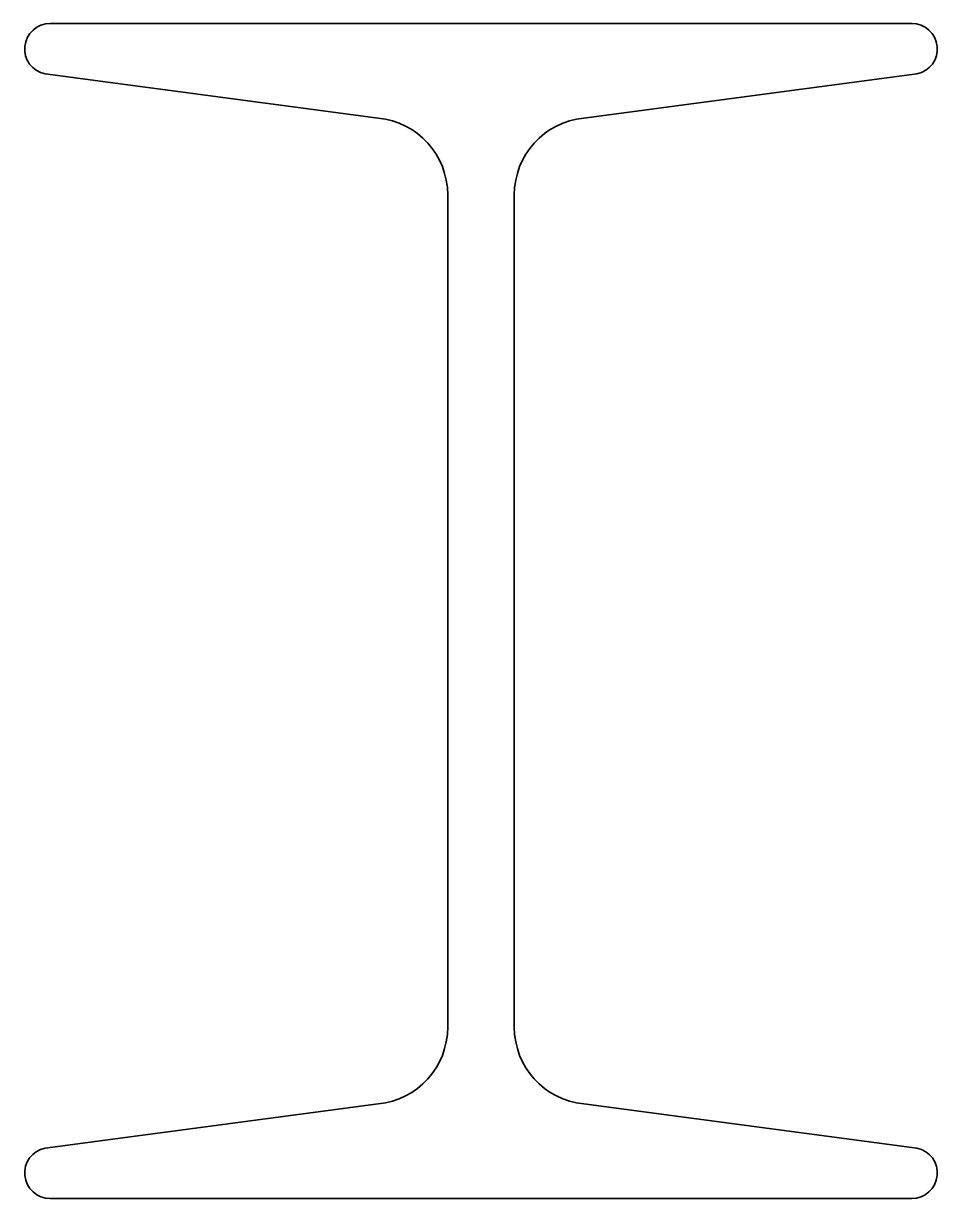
# Model space of a CAD drawing. Header units: millimetres. Extents: x -29.7 to 29.7, y 0 to 76.2.
import ezdxf

# ---------------------------------------------------------------- set-up
doc = ezdxf.new("R2010")
doc.units = ezdxf.units.MM

# ---------------------------------------------------------------- blocks, each defined once
blk = doc.blocks.new("I3''59.18")
at = {"lineweight": 35}
for p, q in [((0, 76.2), (-27.94, 76.2)), ((27.94, 76.2), (0, 76.2)), ((-28.269, 72.933), (-6.671, 70.066)), ((6.671, 70.066), (28.269, 72.933)), ((-2.16, 65.09), (-2.16, 11.11)), ((2.16, 11.11), (2.16, 65.09)), ((-6.671, 6.134), (-28.269, 3.267)), ((28.269, 3.267), (6.671, 6.134)), ((-27.94, 0), (0, 0)), ((0, 0), (27.94, 0))]:
    blk.add_line(p, q, dxfattribs=at)
for centre, radius, start, end in [((-27.94, 74.55), 1.65, 90, 258.50219), ((27.94, 74.55), 1.65, 281.49781, 90), ((-7.16, 65.09), 5, 0, 84.39187), ((7.16, 65.09), 5, 95.60813, 180), ((-7.16, 11.11), 5, 275.60813, 0), ((7.16, 11.11), 5, 180, 264.39187), ((-27.94, 1.65), 1.65, 101.49781, 270), ((27.94, 1.65), 1.65, 270, 78.50219)]:
    blk.add_arc(centre, radius, start, end, dxfattribs=at)

msp = doc.modelspace()

# ---------------------------------------------------------------- block references
msp.add_blockref("I3''59.18", (0, 0))

doc.saveas('drawing.dxf')
